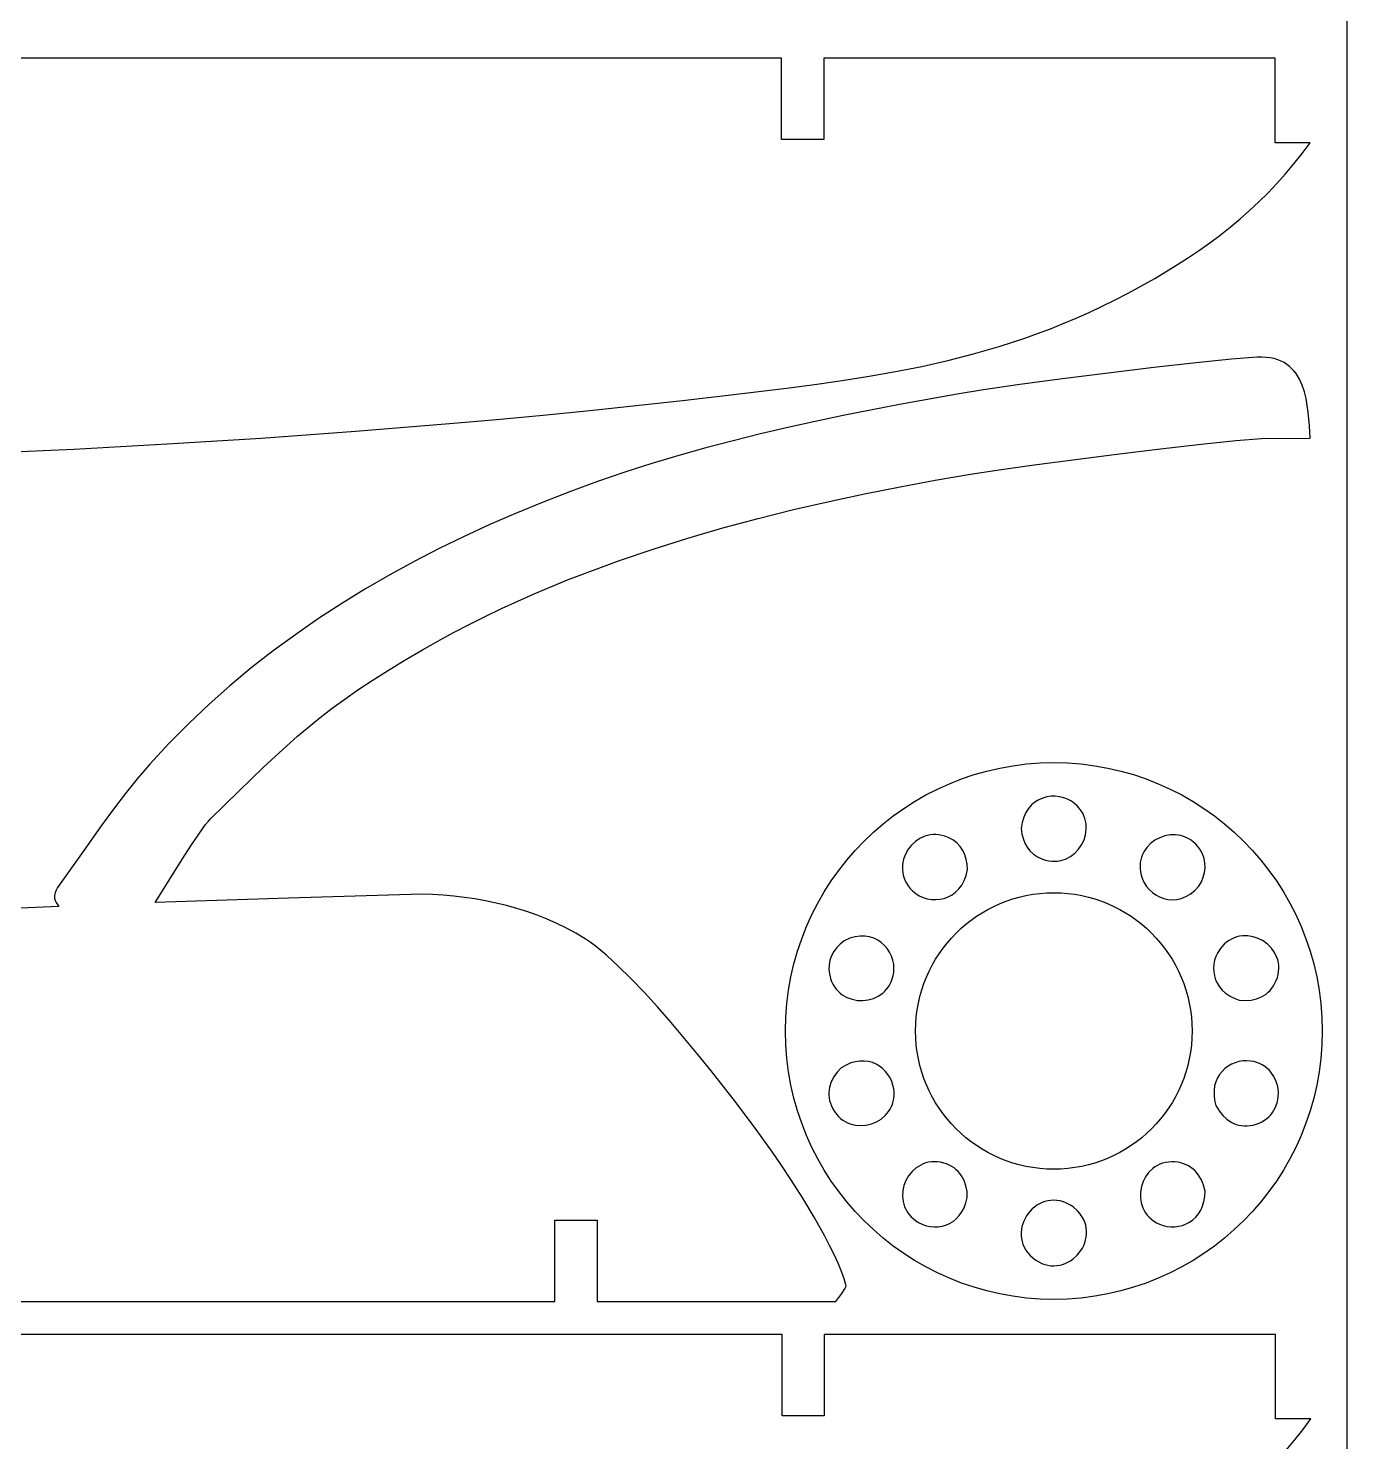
# Model space of a CAD drawing. Extents: x 169 to 749, y 15 to 895.
# Drawn here: x 667.7 to 748.7, y 253 to 339.9 of the extents above; entities that cross this region are included whole.
import ezdxf

# ---------------------------------------------------------------- set-up
doc = ezdxf.new("R2010")
doc.units = 0
doc.layers.get('0').update_dxf_attribs({"linetype": 'CONTINUOUS'})

msp = doc.modelspace()

# ---------------------------------------------------------------- linework, layer by layer
at = {"color": 0}
msp.add_line((748.703243, 895.036023), (748.703243, 15.036023), dxfattribs=at)
at = {"color": 4}
for p, q in [((713.954528, 338.026158), (634.278328, 338.024558)), ((713.955028, 333.027258), (713.954528, 338.026158)), ((744.298128, 338.026758), (716.554028, 338.026158)), ((716.554028, 338.026158), (716.554528, 333.027258)), ((744.298828, 332.828358), (744.298128, 338.026758)), ((716.554528, 333.027258), (713.955028, 333.027258)), ((746.457228, 332.828358), (744.298828, 332.828358)), ((745.965984, 332.167559), (746.457228, 332.828358)), ((745.461632, 331.530289), (745.965984, 332.167559)), ((744.943953, 330.915487), (745.461632, 331.530289)), ((743.867748, 329.749033), (744.412731, 330.322089)), ((744.412731, 330.322089), (744.943953, 330.915487)), ((743.308786, 329.195255), (743.867748, 329.749033)), ((742.148053, 328.141283), (742.735626, 328.659693)), ((742.735626, 328.659693), (743.308786, 329.195255)), ((740.928793, 327.151671), (741.545848, 327.638963)), ((741.545848, 327.638963), (742.148053, 328.141283)), ((740.29667, 326.678342), (740.928793, 327.151671)), ((738.986352, 325.769325), (739.649262, 326.217914)), ((739.649262, 326.217914), (740.29667, 326.678342)), ((737.613153, 324.90341), (738.307721, 325.331511)), ((738.307721, 325.331511), (738.986352, 325.769325)), ((736.084158, 324.021192), (736.902428, 324.483958)), ((736.902428, 324.483958), (737.613153, 324.90341)), ((734.464614, 323.16505), (735.271751, 323.581824)), ((735.271751, 323.581824), (736.084158, 324.021192)), ((732.068864, 322.042293), (732.863765, 322.396086)), ((732.863765, 322.396086), (733.66215, 322.770072)), ((733.66215, 322.770072), (734.464614, 323.16505)), ((730.487137, 321.392078), (731.276853, 321.707891)), ((731.276853, 321.707891), (732.068864, 322.042293)), ((727.339327, 320.298703), (728.912211, 320.813018)), ((728.912211, 320.813018), (729.699122, 321.094055)), ((729.699122, 321.094055), (730.487137, 321.392078)), ((724.180653, 319.438671), (725.763727, 319.842724)), ((725.763727, 319.842724), (727.339327, 320.298703)), ((720.973051, 318.760705), (722.585347, 319.080134)), ((722.585347, 319.080134), (724.180653, 319.438671)), ((736.848213, 319.008577), (734.044364, 318.671223)), ((739.441296, 319.299904), (736.848213, 319.008577)), ((741.622042, 319.519353), (739.441296, 319.299904)), ((743.188876, 319.641073), (741.622042, 319.519353)), ((743.478739, 319.64721), (743.188876, 319.641073)), ((743.750123, 319.63395), (743.478739, 319.64721)), ((744.003662, 319.602192), (743.750123, 319.63395)), ((744.239995, 319.552835), (744.003662, 319.602192)), ((744.459757, 319.486777), (744.239995, 319.552835)), ((744.663586, 319.404918), (744.459757, 319.486777)), ((744.852118, 319.308155), (744.663586, 319.404918)), ((745.025989, 319.197387), (744.852118, 319.308155)), ((745.185836, 319.073513), (745.025989, 319.197387)), ((745.332296, 318.937432), (745.185836, 319.073513)), ((745.466006, 318.790042), (745.332296, 318.937432)), ((715.986641, 317.972968), (717.678456, 318.213532)), ((717.678456, 318.213532), (719.339007, 318.473974)), ((719.339007, 318.473974), (720.973051, 318.760705)), ((731.231322, 318.313694), (728.610662, 317.961842)), ((734.044364, 318.671223), (731.231322, 318.313694)), ((745.587601, 318.632242), (745.466006, 318.790042)), ((745.796997, 318.289005), (745.587601, 318.632242)), ((745.965576, 317.914911), (745.796997, 318.289005)), ((707.863419, 316.97723), (710.676028, 317.306458)), ((710.676028, 317.306458), (714.258803, 317.745874)), ((714.258803, 317.745874), (715.986641, 317.972968)), ((724.752776, 317.378573), (721.205252, 316.730494)), ((726.383956, 317.641518), (724.752776, 317.378573)), ((728.610662, 317.961842), (726.383956, 317.641518)), ((746.098432, 317.517148), (745.965576, 317.914911)), ((746.200657, 317.102906), (746.098432, 317.517148)), ((699.315406, 316.081103), (702.180404, 316.364842)), ((702.180404, 316.364842), (705.030643, 316.663454)), ((705.030643, 316.663454), (707.863419, 316.97723)), ((721.205252, 316.730494), (717.740292, 316.052037)), ((746.277345, 316.679374), (746.200657, 317.102906)), ((746.333589, 316.25374), (746.277345, 316.679374)), ((687.761903, 315.089121), (693.55195, 315.557095)), ((693.55195, 315.557095), (696.438354, 315.811951)), ((696.438354, 315.811951), (699.315406, 316.081103)), ((716.032743, 315.694141), (714.338598, 315.31992)), ((717.740292, 316.052037), (716.032743, 315.694141)), ((746.405114, 315.424925), (746.333589, 316.25374)), ((746.455976, 314.673973), (746.405114, 315.424925)), ((676.188562, 314.312032), (681.966897, 314.674869)), ((681.966897, 314.674869), (687.761903, 315.089121)), ((712.655447, 314.926463), (710.980876, 314.510861)), ((714.338598, 315.31992), (712.655447, 314.926463)), ((741.889422, 314.517166), (743.457876, 314.642573)), ((743.457876, 314.642573), (746.455976, 314.673973)), ((664.768428, 313.731358), (670.448529, 313.998298)), ((670.448529, 313.998298), (676.188562, 314.312032)), ((709.312474, 314.070202), (707.647829, 313.601578)), ((710.980876, 314.510861), (709.312474, 314.070202)), ((731.869756, 313.33967), (734.568814, 313.685561)), ((734.568814, 313.685561), (737.261023, 314.013728)), ((737.261023, 314.013728), (739.762515, 314.29924)), ((739.762515, 314.29924), (741.889422, 314.517166)), ((705.984528, 313.102077), (704.320161, 312.56879)), ((707.647829, 313.601578), (705.984528, 313.102077)), ((727.186569, 312.694444), (729.347718, 313.000987)), ((729.347718, 313.000987), (731.869756, 313.33967)), ((702.652313, 311.998806), (700.978575, 311.389216)), ((704.320161, 312.56879), (702.652313, 311.998806)), ((721.243179, 311.674457), (723.412621, 312.074508)), ((723.412621, 312.074508), (725.570176, 312.444973)), ((725.570176, 312.444973), (727.186569, 312.694444)), ((700.978575, 311.389216), (699.296533, 310.737108)), ((716.884753, 310.776176), (719.065879, 311.242464)), ((719.065879, 311.242464), (721.243179, 311.674457)), ((699.296533, 310.737108), (697.603776, 310.039573)), ((712.527135, 309.731294), (714.703828, 310.273237)), ((714.703828, 310.273237), (716.884753, 310.776176)), ((696.020641, 309.348798), (694.454621, 308.626721)), ((697.603776, 310.039573), (696.020641, 309.348798)), ((710.358704, 309.14799), (712.527135, 309.731294)), ((694.454621, 308.626721), (692.907138, 307.872251)), ((706.062744, 307.847887), (708.202564, 308.520973)), ((708.202564, 308.520973), (710.358704, 309.14799)), ((692.907138, 307.872251), (691.379614, 307.084296)), ((703.943275, 307.126377), (706.062744, 307.847887)), ((691.379614, 307.084296), (689.873469, 306.261766)), ((701.848185, 306.35409), (703.943275, 307.126377)), ((689.873469, 306.261766), (688.390125, 305.403569)), ((699.781506, 305.52867), (700.811043, 305.948169)), ((700.811043, 305.948169), (701.848185, 306.35409)), ((688.390125, 305.403569), (686.931003, 304.508614)), ((697.747265, 304.647763), (698.760079, 305.095299)), ((698.760079, 305.095299), (699.781506, 305.52867)), ((686.931003, 304.508614), (685.497526, 303.575811)), ((695.749494, 303.709014), (696.743569, 304.185766)), ((696.743569, 304.185766), (697.747265, 304.647763)), ((685.497526, 303.575811), (684.091115, 302.604066)), ((694.765543, 303.217213), (695.749494, 303.709014)), ((684.091115, 302.604066), (682.71319, 301.592291)), ((692.830031, 302.187287), (693.792221, 302.710069)), ((693.792221, 302.710069), (694.765543, 303.217213)), ((682.71319, 301.592291), (681.365174, 300.539393)), ((690.764838, 300.993175), (691.879476, 301.648573)), ((691.879476, 301.648573), (692.830031, 302.187287)), ((689.741013, 300.369737), (690.764838, 300.993175)), ((681.365174, 300.539393), (680.048489, 299.444281)), ((688.797145, 299.77161), (689.741013, 300.369737)), ((680.048489, 299.444281), (678.764554, 298.305864)), ((687.105865, 298.624689), (687.922381, 299.192143)), ((687.922381, 299.192143), (688.797145, 299.77161)), ((678.764554, 298.305864), (677.514793, 297.123051)), ((685.604161, 297.499222), (686.336744, 298.062599)), ((686.336744, 298.062599), (687.105865, 298.624689)), ((684.897264, 296.927911), (685.604161, 297.499222)), ((677.514793, 297.123051), (676.300627, 295.894751)), ((683.517104, 295.734886), (684.205196, 296.342015)), ((684.205196, 296.342015), (684.897264, 296.927911)), ((676.300627, 295.894751), (675.123476, 294.619873)), ((682.109428, 294.430334), (683.517104, 295.734886)), ((675.123476, 294.619873), (674.351841, 293.723171)), ((728.184554, 294.531838), (729.010313, 294.636767)), ((729.010313, 294.636767), (729.848254, 294.700485)), ((729.848254, 294.700485), (730.697342, 294.721955)), ((730.697342, 294.721955), (731.54643, 294.700485)), ((731.54643, 294.700485), (732.384371, 294.636767)), ((732.384371, 294.636767), (733.21013, 294.531838)), ((674.351841, 293.723171), (673.608981, 292.802645)), ((680.587397, 292.96106), (682.109428, 294.430334)), ((724.274797, 293.425303), (725.024088, 293.720739)), ((725.024088, 293.720739), (725.790746, 293.980148)), ((725.790746, 293.980148), (726.573734, 294.202491)), ((726.573734, 294.202491), (727.372016, 294.386734)), ((727.372016, 294.386734), (728.184554, 294.531838)), ((733.21013, 294.531838), (734.022668, 294.386734)), ((734.022668, 294.386734), (734.82095, 294.202491)), ((734.82095, 294.202491), (735.603938, 293.980148)), ((735.603938, 293.980148), (736.370596, 293.720739)), ((736.370596, 293.720739), (737.119887, 293.425303)), ((678.864176, 291.273873), (680.587397, 292.96106)), ((722.832462, 292.730494), (723.543909, 293.094876)), ((723.543909, 293.094876), (724.274797, 293.425303)), ((737.119887, 293.425303), (737.850775, 293.094876)), ((737.850775, 293.094876), (738.562223, 292.730494)), ((673.608981, 292.802645), (672.889565, 291.862839)), ((721.472034, 291.904014), (722.141491, 292.333195)), ((722.141491, 292.333195), (722.832462, 292.730494)), ((738.562223, 292.730494), (739.253193, 292.333195)), ((739.253193, 292.333195), (739.92265, 291.904014)), ((672.889565, 291.862839), (672.188264, 290.908298)), ((678.552924, 290.905369), (678.723924, 291.119992)), ((678.723924, 291.119992), (678.864176, 291.273873)), ((720.201809, 290.954158), (720.825128, 291.44399)), ((720.825128, 291.44399), (721.472034, 291.904014)), ((739.92265, 291.904014), (740.569556, 291.44399)), ((740.569556, 291.44399), (741.192875, 290.954158)), ((672.188264, 290.908298), (670.818678, 288.973189)), ((677.651706, 289.603992), (678.136734, 290.326806)), ((678.136734, 290.326806), (678.552924, 290.905369)), ((719.03008, 289.889217), (719.603114, 290.435555)), ((719.603114, 290.435555), (720.201809, 290.954158)), ((741.192875, 290.954158), (741.79157, 290.435555)), ((741.79157, 290.435555), (742.364605, 289.889217)), ((677.133939, 288.802736), (677.651706, 289.603992)), ((718.483742, 289.316183), (719.03008, 289.889217)), ((742.364605, 289.889217), (742.910942, 289.316183)), ((670.818678, 288.973189), (669.457576, 287.033673)), ((675.457476, 286.129473), (677.133939, 288.802736)), ((717.475307, 288.094169), (717.965139, 288.717488)), ((717.965139, 288.717488), (718.483742, 289.316183)), ((742.910942, 289.316183), (743.429545, 288.717488)), ((743.429545, 288.717488), (743.919377, 288.094169)), ((717.015282, 287.447263), (717.475307, 288.094169)), ((743.919377, 288.094169), (744.379402, 287.447263)), ((669.36882, 286.883406), (669.304551, 286.718411)), ((669.457576, 287.033673), (669.36882, 286.883406)), ((716.188803, 286.086835), (716.586102, 286.777806)), ((716.586102, 286.777806), (717.015282, 287.447263)), ((744.379402, 287.447263), (744.808582, 286.777806)), ((744.808582, 286.777806), (745.205881, 286.086835)), ((669.533376, 285.878773), (663.853275, 285.611833)), ((669.26807, 286.545521), (669.262676, 286.371573)), ((669.262676, 286.371573), (669.297478, 286.238787)), ((669.304551, 286.718411), (669.26807, 286.545521)), ((669.297478, 286.238787), (669.368814, 286.116661)), ((669.368814, 286.116661), (669.533376, 285.878773)), ((683.646951, 286.396736), (675.457476, 286.129473)), ((691.837476, 286.634373), (683.646951, 286.396736)), ((692.492946, 286.610423), (691.837476, 286.634373)), ((693.149054, 286.569432), (692.492946, 286.610423)), ((693.804877, 286.510835), (693.149054, 286.569432)), ((694.45949, 286.434065), (693.804877, 286.510835)), ((695.111971, 286.338556), (694.45949, 286.434065)), ((695.761397, 286.223743), (695.111971, 286.338556)), ((696.406844, 286.089058), (695.761397, 286.223743)), ((697.047389, 285.933936), (696.406844, 286.089058)), ((697.682108, 285.75781), (697.047389, 285.933936)), ((715.824421, 285.375388), (716.188803, 286.086835)), ((745.205881, 286.086835), (745.570263, 285.375388)), ((698.310079, 285.560114), (697.682108, 285.75781)), ((698.930377, 285.340283), (698.310079, 285.560114)), ((699.542081, 285.09775), (698.930377, 285.340283)), ((700.144266, 284.831948), (699.542081, 285.09775)), ((715.493994, 284.6445), (715.824421, 285.375388)), ((745.570263, 285.375388), (745.900691, 284.6445)), ((700.736009, 284.542312), (700.144266, 284.831948)), ((701.316387, 284.228276), (700.736009, 284.542312)), ((701.884476, 283.889273), (701.316387, 284.228276)), ((715.198558, 283.895209), (715.493994, 284.6445)), ((745.900691, 284.6445), (746.196127, 283.895209)), ((702.18742, 283.687606), (701.884476, 283.889273)), ((702.506957, 283.452404), (702.18742, 283.687606)), ((703.190648, 282.889441), (702.506957, 283.452404)), ((714.939149, 283.128551), (715.198558, 283.895209)), ((746.196127, 283.895209), (746.455535, 283.128551)), ((703.925213, 282.216479), (703.190648, 282.889441)), ((714.716806, 282.345563), (714.939149, 283.128551)), ((746.455535, 283.128551), (746.677878, 282.345563)), ((704.700315, 281.449615), (703.925213, 282.216479)), ((714.387459, 280.734743), (714.532563, 281.547281)), ((714.532563, 281.547281), (714.716806, 282.345563)), ((746.677878, 282.345563), (746.862121, 281.547281)), ((746.862121, 281.547281), (747.007225, 280.734743)), ((705.50562, 280.604945), (704.700315, 281.449615)), ((714.28253, 279.908984), (714.387459, 280.734743)), ((747.007225, 280.734743), (747.112154, 279.908984)), ((706.330791, 279.698565), (705.50562, 280.604945)), ((714.218812, 279.071043), (714.28253, 279.908984)), ((747.112154, 279.908984), (747.175872, 279.071043)), ((707.165492, 278.746572), (706.330791, 279.698565)), ((714.197342, 278.221955), (714.218812, 279.071043)), ((747.175872, 279.071043), (747.197342, 278.221955)), ((707.999389, 277.765061), (707.165492, 278.746572)), ((714.218812, 277.372867), (714.197342, 278.221955)), ((747.197342, 278.221955), (747.175872, 277.372867)), ((708.822144, 276.770128), (707.999389, 277.765061)), ((714.28253, 276.534925), (714.218812, 277.372867)), ((747.175872, 277.372867), (747.112154, 276.534925)), ((709.623422, 275.77787), (708.822144, 276.770128)), ((714.387459, 275.709167), (714.28253, 276.534925)), ((747.112154, 276.534925), (747.007225, 275.709167)), ((711.120206, 273.865762), (709.623422, 275.77787)), ((714.532563, 274.896629), (714.387459, 275.709167)), ((747.007225, 275.709167), (746.862121, 274.896629)), ((714.716806, 274.098347), (714.532563, 274.896629)), ((746.862121, 274.896629), (746.677878, 274.098347)), ((712.407053, 272.157507), (711.120206, 273.865762)), ((714.939149, 273.315359), (714.716806, 274.098347)), ((746.677878, 274.098347), (746.455535, 273.315359)), ((715.198558, 272.548701), (714.939149, 273.315359)), ((746.455535, 273.315359), (746.196127, 272.548701)), ((713.401276, 270.781873), (712.407053, 272.157507)), ((715.493994, 271.79941), (715.198558, 272.548701)), ((746.196127, 272.548701), (745.900691, 271.79941)), ((715.824421, 271.068522), (715.493994, 271.79941)), ((745.900691, 271.79941), (745.570263, 271.068522)), ((713.94243, 269.993143), (713.401276, 270.781873)), ((716.188803, 270.357074), (715.824421, 271.068522)), ((716.586102, 269.666104), (716.188803, 270.357074)), ((745.205881, 270.357074), (744.808582, 269.666104)), ((745.570263, 271.068522), (745.205881, 270.357074)), ((714.578012, 269.026632), (713.94243, 269.993143)), ((717.015282, 268.996647), (716.586102, 269.666104)), ((744.808582, 269.666104), (744.379402, 268.996647)), ((715.264292, 267.937173), (714.578012, 269.026632)), ((717.475307, 268.349741), (717.015282, 268.996647)), ((744.379402, 268.996647), (743.919377, 268.349741)), ((715.957539, 266.779598), (715.264292, 267.937173)), ((717.965139, 267.726422), (717.475307, 268.349741)), ((718.483742, 267.127727), (717.965139, 267.726422)), ((743.429545, 267.726422), (742.910942, 267.127727)), ((743.919377, 268.349741), (743.429545, 267.726422)), ((716.614021, 265.608738), (715.957539, 266.779598)), ((719.03008, 266.554692), (718.483742, 267.127727)), ((742.910942, 267.127727), (742.364605, 266.554692)), ((700.023476, 261.585573), (700.023576, 266.584473)), ((700.023576, 266.584473), (702.623176, 266.584573)), ((702.623176, 266.584573), (702.622976, 261.585573)), ((719.603114, 266.008355), (719.03008, 266.554692)), ((720.201809, 265.489752), (719.603114, 266.008355)), ((741.79157, 266.008355), (741.192875, 265.489752)), ((742.364605, 266.554692), (741.79157, 266.008355)), ((716.91481, 265.035462), (716.614021, 265.608738)), ((717.190009, 264.479426), (716.91481, 265.035462)), ((720.825128, 264.99992), (720.201809, 265.489752)), ((741.192875, 265.489752), (740.569556, 264.99992)), ((717.434151, 263.947485), (717.190009, 264.479426)), ((721.472034, 264.539895), (720.825128, 264.99992)), ((722.141491, 264.110715), (721.472034, 264.539895)), ((739.92265, 264.539895), (739.253193, 264.110715)), ((740.569556, 264.99992), (739.92265, 264.539895)), ((717.641771, 263.446494), (717.434151, 263.947485)), ((717.807401, 262.983305), (717.641771, 263.446494)), ((722.832462, 263.713415), (722.141491, 264.110715)), ((723.543909, 263.349034), (722.832462, 263.713415)), ((724.274797, 263.018606), (723.543909, 263.349034)), ((737.850775, 263.349034), (737.119887, 263.018606)), ((738.562223, 263.713415), (737.850775, 263.349034)), ((739.253193, 264.110715), (738.562223, 263.713415)), ((717.925576, 262.564773), (717.807401, 262.983305)), ((717.855414, 262.377198), (717.911849, 262.490875)), ((717.911849, 262.490875), (717.925576, 262.564773)), ((725.024088, 262.72317), (724.274797, 263.018606)), ((725.790746, 262.463762), (725.024088, 262.72317)), ((726.573734, 262.241418), (725.790746, 262.463762)), ((735.603938, 262.463762), (734.82095, 262.241418)), ((736.370596, 262.72317), (735.603938, 262.463762)), ((737.119887, 263.018606), (736.370596, 262.72317)), ((620.347276, 261.583973), (700.023476, 261.585573)), ((702.622976, 261.585573), (717.297976, 261.585873)), ((717.297976, 261.585873), (717.662851, 262.082373)), ((717.662851, 262.082373), (717.855414, 262.377198)), ((727.372016, 262.057176), (726.573734, 262.241418)), ((728.184554, 261.912072), (727.372016, 262.057176)), ((729.010313, 261.807143), (728.184554, 261.912072)), ((729.848254, 261.743425), (729.010313, 261.807143)), ((730.697342, 261.721955), (729.848254, 261.743425)), ((731.54643, 261.743425), (730.697342, 261.721955)), ((732.384371, 261.807143), (731.54643, 261.743425)), ((733.21013, 261.912072), (732.384371, 261.807143)), ((734.022668, 262.057176), (733.21013, 261.912072)), ((734.82095, 262.241418), (734.022668, 262.057176)), ((713.989175, 259.57104), (634.312975, 259.56954)), ((713.989675, 254.57224), (713.989175, 259.57104)), ((744.332775, 259.57164), (716.588675, 259.57104)), ((716.588675, 259.57104), (716.589175, 254.57224)), ((744.333475, 254.37324), (744.332775, 259.57164)), ((716.589175, 254.57224), (713.989675, 254.57224)), ((746.491875, 254.37324), (744.333475, 254.37324)), ((746.000631, 253.71244), (746.491875, 254.37324)), ((744.978601, 252.460369), (745.496279, 253.075171)), ((745.496279, 253.075171), (746.000631, 253.71244))]:
    msp.add_line(p, q, dxfattribs=at)
at = {"color": 7}
for p, q in [((729.327039, 292.120347), (729.138675, 291.906096)), ((729.538115, 292.297586), (729.327039, 292.120347)), ((729.767747, 292.438538), (729.538115, 292.297586)), ((730.01178, 292.54393), (729.767747, 292.438538)), ((730.266058, 292.614486), (730.01178, 292.54393)), ((730.526427, 292.650933), (730.266058, 292.614486)), ((730.788732, 292.653997), (730.526427, 292.650933)), ((731.048816, 292.624402), (730.788732, 292.653997)), ((731.302524, 292.562874), (731.048816, 292.624402)), ((731.545701, 292.47014), (731.302524, 292.562874)), ((731.774192, 292.346925), (731.545701, 292.47014)), ((731.983842, 292.193955), (731.774192, 292.346925)), ((732.133306, 292.05618), (731.983842, 292.193955)), ((732.263967, 291.911573), (732.133306, 292.05618)), ((728.846703, 291.363654), (728.751406, 291.034012)), ((728.977178, 291.654106), (728.846703, 291.363654)), ((729.138675, 291.906096), (728.977178, 291.654106)), ((732.376339, 291.761018), (732.263967, 291.911573)), ((732.47094, 291.605401), (732.376339, 291.761018)), ((732.548284, 291.445609), (732.47094, 291.605401)), ((732.608887, 291.282526), (732.548284, 291.445609)), ((732.653265, 291.11704), (732.608887, 291.282526)), ((732.681933, 290.950036), (732.653265, 291.11704)), ((722.933419, 290.247811), (722.771101, 290.200208)), ((723.101255, 290.280708), (722.933419, 290.247811)), ((723.274041, 290.298054), (723.101255, 290.280708)), ((723.45121, 290.299005), (723.274041, 290.298054)), ((723.632192, 290.282716), (723.45121, 290.299005)), ((723.81642, 290.248341), (723.632192, 290.282716)), ((724.003326, 290.195036), (723.81642, 290.248341)), ((728.751406, 291.034012), (728.695442, 290.664455)), ((728.695442, 290.664455), (728.73864, 290.350211)), ((728.73864, 290.350211), (728.811919, 290.053496)), ((732.552906, 289.965739), (732.649817, 290.284556)), ((732.649817, 290.284556), (732.694201, 290.615017)), ((732.694201, 290.615017), (732.681933, 290.950036)), ((737.846452, 290.27561), (737.51871, 290.2154)), ((738.179826, 290.282288), (737.846452, 290.27561)), ((738.511328, 290.232128), (738.179826, 290.282288)), ((738.674032, 290.1847), (738.511328, 290.232128)), ((721.739392, 289.39138), (721.576415, 289.101264)), ((721.944894, 289.653092), (721.739392, 289.39138)), ((722.188376, 289.87964), (721.944894, 289.653092)), ((722.465293, 290.064266), (722.188376, 289.87964)), ((722.771101, 290.200208), (722.465293, 290.064266)), ((724.192342, 290.121955), (724.003326, 290.195036)), ((724.482983, 289.967607), (724.192342, 290.121955)), ((724.72938, 289.78123), (724.482983, 289.967607)), ((724.933401, 289.565621), (724.72938, 289.78123)), ((725.096917, 289.32358), (724.933401, 289.565621)), ((728.811919, 290.053496), (728.917318, 289.77696)), ((728.917318, 289.77696), (729.05688, 289.523255)), ((729.05688, 289.523255), (729.232642, 289.295031)), ((731.988254, 289.150029), (732.218, 289.391389)), ((732.218, 289.391389), (732.407592, 289.665655)), ((732.407592, 289.665655), (732.552906, 289.965739)), ((736.414146, 289.505402), (736.227125, 289.22715)), ((736.644318, 289.746661), (736.414146, 289.505402)), ((736.910139, 289.947618), (736.644318, 289.746661)), ((737.204105, 290.104967), (736.910139, 289.947618)), ((737.51871, 290.2154), (737.204105, 290.104967)), ((738.833455, 290.121822), (738.674032, 290.1847)), ((738.988657, 290.043081), (738.833455, 290.121822)), ((739.138702, 289.948063), (738.988657, 290.043081)), ((739.282651, 289.836355), (739.138702, 289.948063)), ((739.419566, 289.707543), (739.282651, 289.836355)), ((739.548509, 289.561214), (739.419566, 289.707543)), ((739.668542, 289.396955), (739.548509, 289.561214)), ((739.828634, 289.11266), (739.668542, 289.396955)), ((721.460508, 288.789504), (721.396216, 288.462859)), ((721.576415, 289.101264), (721.460508, 288.789504)), ((725.221799, 289.057904), (725.096917, 289.32358)), ((725.309917, 288.771392), (725.221799, 289.057904)), ((725.363141, 288.466843), (725.309917, 288.771392)), ((729.232642, 289.295031), (729.446647, 289.094939)), ((729.446647, 289.094939), (729.700933, 288.92563)), ((729.700933, 288.92563), (729.997542, 288.789755)), ((729.997542, 288.789755), (730.191234, 288.727434)), ((730.191234, 288.727434), (730.381589, 288.684856)), ((730.381589, 288.684856), (730.568094, 288.661134)), ((730.568094, 288.661134), (730.750232, 288.655384)), ((730.750232, 288.655384), (730.927487, 288.666718)), ((730.927487, 288.666718), (731.099344, 288.694252)), ((731.099344, 288.694252), (731.265287, 288.737099)), ((731.265287, 288.737099), (731.424801, 288.794374)), ((731.424801, 288.794374), (731.72248, 288.948662)), ((731.72248, 288.948662), (731.988254, 289.150029)), ((736.012556, 288.572895), (735.997608, 288.391378)), ((736.043919, 288.747644), (736.012556, 288.572895)), ((736.09076, 288.915212), (736.043919, 288.747644)), ((736.152142, 289.075185), (736.09076, 288.915212)), ((736.227125, 289.22715), (736.152142, 289.075185)), ((739.934844, 288.826205), (739.828634, 289.11266)), ((739.990375, 288.538531), (739.934844, 288.826205)), ((739.99843, 288.25058), (739.990375, 288.538531)), ((721.396216, 288.462859), (721.388083, 288.128089)), ((721.388083, 288.128089), (721.406496, 287.95977)), ((721.406496, 287.95977), (721.440654, 287.791954)), ((721.440654, 287.791954), (721.491124, 287.625487)), ((721.491124, 287.625487), (721.558474, 287.461214)), ((725.187631, 287.469624), (725.303675, 287.78788)), ((725.303675, 287.78788), (725.383342, 288.147055)), ((725.383342, 288.147055), (725.363141, 288.466843)), ((735.997608, 288.391378), (736.000015, 288.203507)), ((736.000015, 288.203507), (736.020713, 288.009695)), ((736.020713, 288.009695), (736.060642, 287.810355)), ((736.060642, 287.810355), (736.140298, 287.563405)), ((739.769765, 287.39449), (739.884922, 287.677617)), ((739.884922, 287.677617), (739.962211, 287.963295)), ((739.962211, 287.963295), (739.99843, 288.25058)), ((721.558474, 287.461214), (721.643273, 287.299979)), ((721.643273, 287.299979), (721.746089, 287.142627)), ((721.746089, 287.142627), (721.867489, 286.990004)), ((721.867489, 286.990004), (722.008042, 286.842955)), ((722.008042, 286.842955), (722.208752, 286.676016)), ((724.440567, 286.589092), (724.661679, 286.752021)), ((724.661679, 286.752021), (724.862589, 286.95253)), ((724.862589, 286.95253), (725.039254, 287.191453)), ((725.039254, 287.191453), (725.187631, 287.469624)), ((736.140298, 287.563405), (736.252697, 287.329438)), ((736.252697, 287.329438), (736.394903, 287.111486)), ((736.394903, 287.111486), (736.563978, 286.91258)), ((736.563978, 286.91258), (736.756987, 286.735752)), ((739.086604, 286.638041), (739.357456, 286.848735)), ((739.357456, 286.848735), (739.619942, 287.114855)), ((739.619942, 287.114855), (739.769765, 287.39449)), ((722.208752, 286.676016), (722.4297, 286.538307)), ((722.4297, 286.538307), (722.666842, 286.430663)), ((722.666842, 286.430663), (722.916133, 286.353917)), ((722.916133, 286.353917), (723.17353, 286.308907)), ((723.17353, 286.308907), (723.434989, 286.296465)), ((723.434989, 286.296465), (723.696466, 286.317428)), ((723.696466, 286.317428), (723.953917, 286.37263)), ((723.953917, 286.37263), (724.203299, 286.462906)), ((724.203299, 286.462906), (724.440567, 286.589092)), ((726.645746, 285.696047), (727.012249, 285.883759)), ((727.012249, 285.883759), (727.388767, 286.05398)), ((727.388767, 286.05398), (727.774765, 286.206175)), ((727.774765, 286.206175), (728.16971, 286.33981)), ((728.16971, 286.33981), (728.573066, 286.454351)), ((728.573066, 286.454351), (728.984301, 286.549264)), ((728.984301, 286.549264), (729.402881, 286.624015)), ((729.402881, 286.624015), (729.82827, 286.67807)), ((729.82827, 286.67807), (730.259935, 286.710895)), ((730.259935, 286.710895), (730.697342, 286.721955)), ((730.697342, 286.721955), (731.134749, 286.710895)), ((731.134749, 286.710895), (731.566414, 286.67807)), ((731.566414, 286.67807), (731.991804, 286.624015)), ((731.991804, 286.624015), (732.410383, 286.549264)), ((732.410383, 286.549264), (732.821618, 286.454351)), ((732.821618, 286.454351), (733.224974, 286.33981)), ((733.224974, 286.33981), (733.619919, 286.206175)), ((733.619919, 286.206175), (734.005917, 286.05398)), ((734.005917, 286.05398), (734.382435, 285.883759)), ((734.382435, 285.883759), (734.748938, 285.696047)), ((736.756987, 286.735752), (736.970994, 286.584035)), ((736.970994, 286.584035), (737.203062, 286.460458)), ((737.203062, 286.460458), (737.450255, 286.368055)), ((737.450255, 286.368055), (737.709636, 286.309856)), ((737.709636, 286.309856), (737.97827, 286.288894)), ((737.97827, 286.288894), (738.25322, 286.3082)), ((738.25322, 286.3082), (738.53155, 286.370805)), ((738.53155, 286.370805), (738.810323, 286.479741)), ((738.810323, 286.479741), (739.086604, 286.638041)), ((725.290561, 284.780962), (725.611665, 285.0333)), ((725.611665, 285.0333), (725.94492, 285.270283)), ((725.94492, 285.270283), (726.289792, 285.491377)), ((726.289792, 285.491377), (726.645746, 285.696047)), ((734.748938, 285.696047), (735.104892, 285.491377)), ((735.104892, 285.491377), (735.449764, 285.270283)), ((735.449764, 285.270283), (735.783019, 285.0333)), ((735.783019, 285.0333), (736.104123, 284.780962)), ((724.405495, 283.937155), (724.686942, 284.232355)), ((724.686942, 284.232355), (724.982142, 284.513802)), ((724.982142, 284.513802), (725.290561, 284.780962)), ((736.104123, 284.780962), (736.412542, 284.513802)), ((736.412542, 284.513802), (736.707742, 284.232355)), ((736.707742, 284.232355), (736.989189, 283.937155)), ((717.354283, 283.346588), (717.174259, 283.10689)), ((717.56943, 283.568654), (717.354283, 283.346588)), ((717.816342, 283.772955), (717.56943, 283.568654)), ((718.153872, 283.919593), (717.816342, 283.772955)), ((718.479643, 284.012743), (718.153872, 283.919593)), ((718.791958, 284.056169), (718.479643, 284.012743)), ((719.089119, 284.053636), (718.791958, 284.056169)), ((719.369429, 284.008909), (719.089119, 284.053636)), ((719.63119, 283.925751), (719.369429, 284.008909)), ((719.872706, 283.807928), (719.63119, 283.925751)), ((720.09228, 283.659205), (719.872706, 283.807928)), ((720.288213, 283.483346), (720.09228, 283.659205)), ((720.458808, 283.284115), (720.288213, 283.483346)), ((720.602368, 283.065278), (720.458808, 283.284115)), ((723.649014, 282.974377), (723.885997, 283.307632)), ((723.885997, 283.307632), (724.138335, 283.628736)), ((724.138335, 283.628736), (724.405495, 283.937155)), ((736.989189, 283.937155), (737.256349, 283.628736)), ((737.256349, 283.628736), (737.508687, 283.307632)), ((737.508687, 283.307632), (737.74567, 282.974377)), ((741.024342, 283.405255), (740.876227, 283.216452)), ((741.166176, 283.551015), (741.024342, 283.405255)), ((741.314346, 283.677727), (741.166176, 283.551015)), ((741.467977, 283.785935), (741.314346, 283.677727)), ((741.626195, 283.876184), (741.467977, 283.785935)), ((741.788127, 283.949018), (741.626195, 283.876184)), ((741.952899, 284.004982), (741.788127, 283.949018)), ((742.119637, 284.04462), (741.952899, 284.004982)), ((742.287467, 284.068477), (742.119637, 284.04462)), ((742.622907, 284.071023), (742.287467, 284.068477)), ((742.952226, 284.016977), (742.622907, 284.071023)), ((743.268435, 283.910694), (742.952226, 284.016977)), ((743.564542, 283.75653), (743.268435, 283.910694)), ((743.833555, 283.55884), (743.564542, 283.75653)), ((744.068483, 283.321979), (743.833555, 283.55884)), ((744.262334, 283.050305), (744.068483, 283.321979)), ((716.933016, 282.575128), (716.878514, 282.283328)), ((717.032717, 282.849692), (716.933016, 282.575128)), ((717.174259, 283.10689), (717.032717, 282.849692)), ((720.717197, 282.830599), (720.602368, 283.065278)), ((720.801596, 282.583842), (720.717197, 282.830599)), ((720.853868, 282.328773), (720.801596, 282.583842)), ((723.22325, 282.273551), (723.42792, 282.629505)), ((723.42792, 282.629505), (723.649014, 282.974377)), ((737.74567, 282.974377), (737.966764, 282.629505)), ((737.966764, 282.629505), (738.171434, 282.273551)), ((740.581581, 282.565153), (740.536343, 282.329716)), ((740.653923, 282.793413), (740.581581, 282.565153)), ((740.752446, 283.011509), (740.653923, 282.793413)), ((740.876227, 283.216452), (740.752446, 283.011509)), ((744.408117, 282.748171), (744.262334, 283.050305)), ((744.460798, 282.587042), (744.408117, 282.748171)), ((744.498841, 282.419933), (744.460798, 282.587042)), ((744.521371, 282.247386), (744.498841, 282.419933)), ((716.878514, 282.283328), (716.87257, 281.974427)), ((716.87257, 281.974427), (716.918542, 281.648555)), ((716.918542, 281.648555), (716.970529, 281.452669)), ((720.76678, 281.420751), (720.818895, 281.608646)), ((720.818895, 281.608646), (720.855242, 281.808755)), ((720.872316, 282.069156), (720.853868, 282.328773)), ((720.855242, 281.808755), (720.872316, 282.069156)), ((722.713122, 281.144532), (722.865317, 281.53053)), ((722.865317, 281.53053), (723.035538, 281.907048)), ((723.035538, 281.907048), (723.22325, 282.273551)), ((738.171434, 282.273551), (738.359146, 281.907048)), ((738.359146, 281.907048), (738.529367, 281.53053)), ((738.529367, 281.53053), (738.681562, 281.144532)), ((740.536343, 282.329716), (740.519131, 282.090089)), ((740.519131, 282.090089), (740.530869, 281.849261)), ((740.530869, 281.849261), (740.57248, 281.610217)), ((740.57248, 281.610217), (740.644886, 281.375947)), ((744.438885, 281.51372), (744.487145, 281.70257)), ((744.487145, 281.70257), (744.516397, 281.88816)), ((744.516397, 281.88816), (744.527514, 282.069947)), ((744.527514, 282.069947), (744.521371, 282.247386)), ((716.970529, 281.452669), (717.037273, 281.270117)), ((717.037273, 281.270117), (717.117758, 281.100862)), ((717.117758, 281.100862), (717.210966, 280.944867)), ((717.210966, 280.944867), (717.315878, 280.802095)), ((717.315878, 280.802095), (717.431479, 280.672507)), ((717.431479, 280.672507), (717.55675, 280.556066)), ((720.179973, 280.551961), (720.305321, 280.665789)), ((720.305321, 280.665789), (720.421006, 280.792055)), ((720.421006, 280.792055), (720.526012, 280.930722)), ((720.526012, 280.930722), (720.619322, 281.081752)), ((720.619322, 281.081752), (720.699917, 281.245107)), ((720.699917, 281.245107), (720.76678, 281.420751)), ((722.464946, 280.346231), (722.579487, 280.749587)), ((722.579487, 280.749587), (722.713122, 281.144532)), ((738.681562, 281.144532), (738.815197, 280.749587)), ((738.815197, 280.749587), (738.929738, 280.346231)), ((740.644886, 281.375947), (740.749011, 281.149438)), ((740.749011, 281.149438), (740.885778, 280.933676)), ((740.885778, 280.933676), (741.056109, 280.73165)), ((741.056109, 280.73165), (741.260928, 280.546348)), ((743.876952, 280.599239), (743.995816, 280.718213)), ((743.995816, 280.718213), (744.105154, 280.849948)), ((744.105154, 280.849948), (744.204439, 280.994489)), ((744.204439, 280.994489), (744.293144, 281.151877)), ((744.293144, 281.151877), (744.370742, 281.322155)), ((744.370742, 281.322155), (744.438885, 281.51372)), ((717.55675, 280.556066), (717.690673, 280.452736)), ((717.690673, 280.452736), (717.980409, 280.285257)), ((717.980409, 280.285257), (718.292547, 280.169771)), ((718.292547, 280.169771), (718.618946, 280.105978)), ((718.618946, 280.105978), (718.951467, 280.09358)), ((718.951467, 280.09358), (719.28197, 280.132278)), ((719.28197, 280.132278), (719.602316, 280.221774)), ((719.602316, 280.221774), (719.904363, 280.361768)), ((719.904363, 280.361768), (720.179973, 280.551961)), ((722.295282, 279.516416), (722.370033, 279.934996)), ((722.370033, 279.934996), (722.464946, 280.346231)), ((738.929738, 280.346231), (739.024651, 279.934996)), ((739.024651, 279.934996), (739.099402, 279.516416)), ((741.260928, 280.546348), (741.501158, 280.380756)), ((741.501158, 280.380756), (741.777722, 280.237862)), ((741.777722, 280.237862), (742.091542, 280.120655)), ((742.091542, 280.120655), (742.465516, 280.095751)), ((742.465516, 280.095751), (742.822475, 280.120191)), ((742.822475, 280.120191), (743.158202, 280.194316)), ((743.158202, 280.194316), (743.46848, 280.318467)), ((743.46848, 280.318467), (743.612757, 280.399409)), ((743.612757, 280.399409), (743.74909, 280.492986)), ((743.74909, 280.492986), (743.876952, 280.599239)), ((722.208402, 278.659362), (722.241227, 279.091027)), ((722.241227, 279.091027), (722.295282, 279.516416)), ((739.099402, 279.516416), (739.153457, 279.091027)), ((739.153457, 279.091027), (739.186282, 278.659362)), ((722.197342, 278.221955), (722.208402, 278.659362)), ((722.208402, 277.784548), (722.197342, 278.221955)), ((739.186282, 278.659362), (739.197342, 278.221955)), ((739.197342, 278.221955), (739.186282, 277.784548)), ((722.241227, 277.352883), (722.208402, 277.784548)), ((722.295282, 276.927493), (722.241227, 277.352883)), ((739.153457, 277.352883), (739.099402, 276.927493)), ((739.186282, 277.784548), (739.153457, 277.352883)), ((718.498874, 276.335262), (718.214596, 276.254576)), ((718.775398, 276.375021), (718.498874, 276.335262)), ((719.042428, 276.376596), (718.775398, 276.375021)), ((719.298223, 276.342732), (719.042428, 276.376596)), ((719.541041, 276.27617), (719.298223, 276.342732)), ((722.370033, 276.508914), (722.295282, 276.927493)), ((722.464946, 276.097679), (722.370033, 276.508914)), ((739.024651, 276.508914), (738.929738, 276.097679)), ((739.099402, 276.927493), (739.024651, 276.508914)), ((742.070274, 276.339278), (741.840217, 276.271096)), ((742.306312, 276.379869), (742.070274, 276.339278)), ((742.54526, 276.391938), (742.306312, 276.379869)), ((742.784042, 276.374555), (742.54526, 276.391938)), ((742.984177, 276.338199), (742.784042, 276.374555)), ((743.172093, 276.286077), (742.984177, 276.338199)), ((717.374927, 275.686944), (717.168342, 275.396914)), ((717.629742, 275.959455), (717.374927, 275.686944)), ((717.924305, 276.130222), (717.629742, 275.959455)), ((718.214596, 276.254576), (717.924305, 276.130222)), ((719.769142, 276.179655), (719.541041, 276.27617)), ((719.980786, 276.055928), (719.769142, 276.179655)), ((720.17423, 275.907734), (719.980786, 276.055928)), ((720.347736, 275.737815), (720.17423, 275.907734)), ((720.499561, 275.548914), (720.347736, 275.737815)), ((720.627965, 275.343775), (720.499561, 275.548914)), ((722.579487, 275.694322), (722.464946, 276.097679)), ((722.713122, 275.299378), (722.579487, 275.694322)), ((738.815197, 275.694322), (738.681562, 275.299378)), ((738.929738, 276.097679), (738.815197, 275.694322)), ((740.887255, 275.548868), (740.757644, 275.33467)), ((741.041292, 275.741055), (740.887255, 275.548868)), ((741.216681, 275.910301), (741.041292, 275.741055)), ((741.410347, 276.055677), (741.216681, 275.910301)), ((741.619217, 276.176252), (741.410347, 276.055677)), ((741.840217, 276.271096), (741.619217, 276.176252)), ((743.347754, 276.219207), (743.172093, 276.286077)), ((743.511123, 276.138606), (743.347754, 276.219207)), ((743.662163, 276.045292), (743.511123, 276.138606)), ((743.800836, 275.940282), (743.662163, 276.045292)), ((743.927105, 275.824594), (743.800836, 275.940282)), ((744.040934, 275.699246), (743.927105, 275.824594)), ((744.231122, 275.423635), (744.040934, 275.699246)), ((716.912067, 274.775255), (716.86848, 274.449105)), ((717.013038, 275.092104), (716.912067, 274.775255)), ((717.168342, 275.396914), (717.013038, 275.092104)), ((720.731207, 275.12514), (720.627965, 275.343775)), ((720.807546, 274.895752), (720.731207, 275.12514)), ((720.855242, 274.658355), (720.807546, 274.895752)), ((720.873588, 274.457781), (720.855242, 274.658355)), ((722.865317, 274.91338), (722.713122, 275.299378)), ((723.035538, 274.536862), (722.865317, 274.91338)), ((738.529367, 274.91338), (738.359146, 274.536862)), ((738.681562, 275.299378), (738.529367, 274.91338)), ((740.583992, 274.843964), (740.5461, 274.569316)), ((740.655531, 275.099392), (740.583992, 274.843964)), ((740.757644, 275.33467), (740.655531, 275.099392)), ((744.371102, 275.12159), (744.231122, 275.423635)), ((744.460579, 274.80125), (744.371102, 275.12159)), ((744.499255, 274.470755), (744.460579, 274.80125)), ((716.86848, 274.449105), (716.86916, 274.283399)), ((716.86916, 274.283399), (716.88533, 274.116396)), ((716.88533, 274.116396), (716.917371, 273.948437)), ((716.917371, 273.948437), (716.965666, 273.779865)), ((716.965666, 273.779865), (717.030596, 273.611024)), ((720.709263, 273.571565), (720.773061, 273.732211)), ((720.773061, 273.732211), (720.822355, 273.901469)), ((720.822355, 273.901469), (720.856182, 274.079025)), ((720.856182, 274.079025), (720.873581, 274.264566)), ((720.873581, 274.264566), (720.873588, 274.457781)), ((723.22325, 274.170359), (723.035538, 274.536862)), ((723.42792, 273.814405), (723.22325, 274.170359)), ((723.649014, 273.469533), (723.42792, 273.814405)), ((737.966764, 273.814405), (737.74567, 273.469533)), ((738.171434, 274.170359), (737.966764, 273.814405)), ((738.359146, 274.536862), (738.171434, 274.170359)), ((740.5461, 274.569316), (740.544928, 274.276379)), ((740.544928, 274.276379), (740.583551, 273.966082)), ((740.583551, 273.966082), (740.665042, 273.639355)), ((744.307512, 273.499734), (744.423018, 273.811858)), ((744.423018, 273.811858), (744.486833, 274.138244)), ((744.486833, 274.138244), (744.499255, 274.470755)), ((717.030596, 273.611024), (717.112542, 273.442255)), ((717.112542, 273.442255), (717.215632, 273.269194)), ((717.215632, 273.269194), (717.32924, 273.11288)), ((717.32924, 273.11288), (717.452406, 272.972997)), ((717.452406, 272.972997), (717.584165, 272.849235)), ((717.584165, 272.849235), (717.723557, 272.74128)), ((720.075791, 272.806046), (720.328282, 273.021351)), ((720.328282, 273.021351), (720.542006, 273.277358)), ((720.542006, 273.277358), (720.631924, 273.419843)), ((720.631924, 273.419843), (720.709263, 273.571565)), ((723.885997, 273.136278), (723.649014, 273.469533)), ((724.138335, 272.815174), (723.885997, 273.136278)), ((737.508687, 273.136278), (737.256349, 272.815174)), ((737.74567, 273.469533), (737.508687, 273.136278)), ((740.665042, 273.639355), (740.855881, 273.316549)), ((740.855881, 273.316549), (741.077797, 273.03571)), ((741.077797, 273.03571), (741.328688, 272.800514)), ((743.790654, 272.835245), (743.920242, 272.950837)), ((743.920242, 272.950837), (744.036684, 273.076099)), ((744.036684, 273.076099), (744.140019, 273.210014)), ((744.140019, 273.210014), (744.307512, 273.499734)), ((717.723557, 272.74128), (717.869617, 272.648818)), ((717.869617, 272.648818), (718.021385, 272.571538)), ((718.021385, 272.571538), (718.177897, 272.509127)), ((718.177897, 272.509127), (718.501305, 272.427657)), ((718.501305, 272.427657), (718.832141, 272.401908)), ((718.832141, 272.401908), (719.162708, 272.429374)), ((719.162708, 272.429374), (719.485305, 272.507555)), ((719.485305, 272.507555), (719.792232, 272.633946)), ((719.792232, 272.633946), (720.075791, 272.806046)), ((724.405495, 272.506755), (724.138335, 272.815174)), ((724.686942, 272.211555), (724.405495, 272.506755)), ((724.982142, 271.930108), (724.686942, 272.211555)), ((736.707742, 272.211555), (736.412542, 271.930108)), ((736.989189, 272.506755), (736.707742, 272.211555)), ((737.256349, 272.815174), (736.989189, 272.506755)), ((741.328688, 272.800514), (741.606455, 272.614642)), ((741.606455, 272.614642), (741.754759, 272.541352)), ((741.754759, 272.541352), (741.908994, 272.481772)), ((741.908994, 272.481772), (742.068897, 272.436362)), ((742.068897, 272.436362), (742.234206, 272.405581)), ((742.234206, 272.405581), (742.404658, 272.389891)), ((742.404658, 272.389891), (742.579989, 272.38975)), ((742.579989, 272.38975), (742.759938, 272.405618)), ((742.759938, 272.405618), (742.944242, 272.437955)), ((742.944242, 272.437955), (743.140111, 272.489932)), ((743.140111, 272.489932), (743.32265, 272.556667)), ((743.32265, 272.556667), (743.491895, 272.637143)), ((743.491895, 272.637143), (743.647884, 272.730341)), ((743.647884, 272.730341), (743.790654, 272.835245)), ((725.290561, 271.662948), (724.982142, 271.930108)), ((725.611665, 271.41061), (725.290561, 271.662948)), ((725.94492, 271.173627), (725.611665, 271.41061)), ((726.289792, 270.952533), (725.94492, 271.173627)), ((735.449764, 271.173627), (735.104892, 270.952533)), ((735.783019, 271.41061), (735.449764, 271.173627)), ((736.104123, 271.662948), (735.783019, 271.41061)), ((736.412542, 271.930108), (736.104123, 271.662948)), ((726.645746, 270.747863), (726.289792, 270.952533)), ((727.012249, 270.560151), (726.645746, 270.747863)), ((727.388767, 270.38993), (727.012249, 270.560151)), ((727.774765, 270.237735), (727.388767, 270.38993)), ((728.16971, 270.1041), (727.774765, 270.237735)), ((733.619919, 270.237735), (733.224974, 270.1041)), ((734.005917, 270.38993), (733.619919, 270.237735)), ((734.382435, 270.560151), (734.005917, 270.38993)), ((734.748938, 270.747863), (734.382435, 270.560151)), ((735.104892, 270.952533), (734.748938, 270.747863)), ((721.980917, 269.58492), (721.771397, 269.327408)), ((722.229123, 269.805691), (721.980917, 269.58492)), ((722.512461, 269.982438), (722.229123, 269.805691)), ((722.666193, 270.052025), (722.512461, 269.982438)), ((722.827376, 270.107873), (722.666193, 270.052025)), ((722.995564, 270.149072), (722.827376, 270.107873)), ((723.170314, 270.174711), (722.995564, 270.149072)), ((723.351181, 270.18388), (723.170314, 270.174711)), ((723.537721, 270.175667), (723.351181, 270.18388)), ((723.729489, 270.149162), (723.537721, 270.175667)), ((723.926042, 270.103455), (723.729489, 270.149162)), ((724.104269, 270.045576), (723.926042, 270.103455)), ((724.270847, 269.975265), (724.104269, 270.045576)), ((724.425776, 269.893043), (724.270847, 269.975265)), ((724.569053, 269.799433), (724.425776, 269.893043)), ((724.700676, 269.694959), (724.569053, 269.799433)), ((724.820644, 269.580144), (724.700676, 269.694959)), ((724.928954, 269.45551), (724.820644, 269.580144)), ((725.025605, 269.32158), (724.928954, 269.45551)), ((728.573066, 269.989559), (728.16971, 270.1041)), ((728.984301, 269.894646), (728.573066, 269.989559)), ((729.402881, 269.819894), (728.984301, 269.894646)), ((729.82827, 269.76584), (729.402881, 269.819894)), ((730.259935, 269.733015), (729.82827, 269.76584)), ((730.697342, 269.721955), (730.259935, 269.733015)), ((731.134749, 269.733015), (730.697342, 269.721955)), ((731.566414, 269.76584), (731.134749, 269.733015)), ((731.991804, 269.819894), (731.566414, 269.76584)), ((732.410383, 269.894646), (731.991804, 269.819894)), ((732.821618, 269.989559), (732.410383, 269.894646)), ((733.224974, 270.1041), (732.821618, 269.989559)), ((736.535246, 269.534163), (736.336771, 269.265835)), ((736.77755, 269.766194), (736.535246, 269.534163)), ((736.914519, 269.8661), (736.77755, 269.766194)), ((737.061702, 269.953933), (736.914519, 269.8661)), ((737.218852, 270.028695), (737.061702, 269.953933)), ((737.385722, 270.089386), (737.218852, 270.028695)), ((737.562063, 270.135007), (737.385722, 270.089386)), ((737.747629, 270.164558), (737.562063, 270.135007)), ((737.942171, 270.177041), (737.747629, 270.164558)), ((738.145442, 270.171455), (737.942171, 270.177041)), ((738.331378, 270.150299), (738.145442, 270.171455)), ((738.508482, 270.114589), (738.331378, 270.150299)), ((738.67663, 270.064839), (738.508482, 270.114589)), ((738.835703, 270.001566), (738.67663, 270.064839)), ((738.985578, 269.925284), (738.835703, 270.001566)), ((739.126134, 269.836509), (738.985578, 269.925284)), ((739.25725, 269.735757), (739.126134, 269.836509)), ((739.378805, 269.623542), (739.25725, 269.735757)), ((739.592742, 269.36679), (739.378805, 269.623542)), ((739.766975, 269.070375), (739.592742, 269.36679)), ((721.482632, 268.731308), (721.410495, 268.407292)), ((721.604117, 269.040442), (721.482632, 268.731308)), ((721.771397, 269.327408), (721.604117, 269.040442)), ((725.18392, 269.027926), (725.025605, 269.32158)), ((725.295575, 268.703364), (725.18392, 269.027926)), ((725.360554, 268.352079), (725.295575, 268.703364)), ((736.07923, 268.652267), (736.024125, 268.323017)), ((736.184105, 268.969205), (736.07923, 268.652267)), ((736.336771, 269.265835), (736.184105, 268.969205)), ((739.900532, 268.738422), (739.766975, 269.070375)), ((739.992442, 268.375055), (739.900532, 268.738422)), ((721.410495, 268.407292), (721.391262, 268.075678)), ((721.391262, 268.075678), (721.428486, 267.743753)), ((721.428486, 267.743753), (721.46938, 267.579951)), ((725.186719, 267.356688), (725.297959, 267.650098)), ((725.297959, 267.650098), (725.378842, 267.978255)), ((725.378842, 267.978255), (725.360554, 268.352079)), ((729.971206, 267.675475), (729.806905, 267.5976)), ((730.142819, 267.737604), (729.971206, 267.675475)), ((730.320975, 267.782886), (730.142819, 267.737604)), ((730.504905, 267.810222), (730.320975, 267.782886)), ((730.693842, 267.81851), (730.504905, 267.810222)), ((730.887015, 267.806652), (730.693842, 267.81851)), ((731.083658, 267.773547), (730.887015, 267.806652)), ((731.283, 267.718095), (731.083658, 267.773547)), ((731.484274, 267.639196), (731.283, 267.718095)), ((731.686711, 267.535749), (731.484274, 267.639196)), ((736.024125, 268.323017), (736.020771, 267.989448)), ((736.020771, 267.989448), (736.07115, 267.659556)), ((736.07115, 267.659556), (736.177241, 267.341335)), ((739.844178, 267.453547), (739.927451, 267.73319)), ((739.927451, 267.73319), (739.977914, 268.040375)), ((739.977914, 268.040375), (739.992442, 268.375055)), ((721.46938, 267.579951), (721.525722, 267.418803)), ((721.525722, 267.418803), (721.597955, 267.26122)), ((721.597955, 267.26122), (721.686523, 267.108113)), ((721.686523, 267.108113), (721.791872, 266.960392)), ((721.791872, 266.960392), (721.914445, 266.818968)), ((721.914445, 266.818968), (722.054687, 266.684752)), ((724.702482, 266.678886), (724.885817, 266.871686)), ((724.885817, 266.871686), (725.048284, 267.097419)), ((725.048284, 267.097419), (725.186719, 267.356688)), ((729.017691, 266.861278), (728.926094, 266.70398)), ((729.12198, 267.01053), (729.017691, 266.861278)), ((729.238192, 267.150636), (729.12198, 267.01053)), ((729.36556, 267.280496), (729.238192, 267.150636)), ((729.503313, 267.39901), (729.36556, 267.280496)), ((729.650685, 267.505078), (729.503313, 267.39901)), ((729.806905, 267.5976), (729.650685, 267.505078)), ((731.889542, 267.406655), (731.686711, 267.535749)), ((732.149942, 267.174855), (731.889542, 267.406655)), ((732.297792, 267.002626), (732.149942, 267.174855)), ((732.421616, 266.826172), (732.297792, 267.002626)), ((732.522308, 266.646442), (732.421616, 266.826172)), ((736.177241, 267.341335), (736.251797, 267.189099)), ((736.251797, 267.189099), (736.341025, 267.042779)), ((736.341025, 267.042779), (736.445171, 266.903375)), ((736.445171, 266.903375), (736.564482, 266.771884)), ((736.564482, 266.771884), (736.699208, 266.649308)), ((739.24552, 266.611288), (739.428768, 266.780315)), ((739.428768, 266.780315), (739.591711, 266.977063)), ((739.591711, 266.977063), (739.731223, 267.201489)), ((739.731223, 267.201489), (739.844178, 267.453547)), ((722.054687, 266.684752), (722.213042, 266.558655)), ((722.213042, 266.558655), (722.417183, 266.429112)), ((722.417183, 266.429112), (722.635247, 266.32585)), ((722.635247, 266.32585), (722.864071, 266.249473)), ((722.864071, 266.249473), (723.100492, 266.200586)), ((723.100492, 266.200586), (723.341348, 266.179794)), ((723.341348, 266.179794), (723.583475, 266.1877)), ((723.583475, 266.1877), (723.823711, 266.224911)), ((723.823711, 266.224911), (724.058892, 266.29203)), ((724.058892, 266.29203), (724.285856, 266.389662)), ((724.285856, 266.389662), (724.501441, 266.518413)), ((724.501441, 266.518413), (724.702482, 266.678886)), ((728.702, 266.016332), (728.685393, 265.835307)), ((728.735142, 266.194812), (728.702, 266.016332)), ((728.784051, 266.369647), (728.735142, 266.194812)), ((728.847958, 266.539736), (728.784051, 266.369647)), ((728.926094, 266.70398), (728.847958, 266.539736)), ((732.600764, 266.464383), (732.522308, 266.646442)), ((732.657881, 266.280945), (732.600764, 266.464383)), ((732.694554, 266.097077), (732.657881, 266.280945)), ((732.711679, 265.913726), (732.694554, 266.097077)), ((732.710151, 265.731842), (732.711679, 265.913726)), ((736.699208, 266.649308), (736.849595, 266.536645)), ((736.849595, 266.536645), (737.01589, 266.434894)), ((737.01589, 266.434894), (737.198342, 266.345055)), ((737.198342, 266.345055), (737.423667, 266.262536)), ((737.423667, 266.262536), (737.656821, 266.208147)), ((737.656821, 266.208147), (737.894678, 266.181845)), ((737.894678, 266.181845), (738.134111, 266.183583)), ((738.134111, 266.183583), (738.371995, 266.213316)), ((738.371995, 266.213316), (738.605204, 266.270998)), ((738.605204, 266.270998), (738.830612, 266.356585)), ((738.830612, 266.356585), (739.045092, 266.47003)), ((739.045092, 266.47003), (739.24552, 266.611288)), ((728.685393, 265.835307), (728.686091, 265.652836)), ((728.686091, 265.652836), (728.70486, 265.47002)), ((728.70486, 265.47002), (728.742471, 265.28796)), ((728.742471, 265.28796), (728.799691, 265.107754)), ((728.799691, 265.107754), (728.87729, 264.930503)), ((732.454082, 264.877624), (732.535434, 265.037946)), ((732.535434, 265.037946), (732.602613, 265.204477)), ((732.602613, 265.204477), (732.654723, 265.376269)), ((732.654723, 265.376269), (732.690867, 265.552374)), ((732.690867, 265.552374), (732.710151, 265.731842)), ((728.87729, 264.930503), (728.976036, 264.757308)), ((728.976036, 264.757308), (729.096698, 264.589268)), ((729.096698, 264.589268), (729.240043, 264.427484)), ((729.240043, 264.427484), (729.406842, 264.273055)), ((729.406842, 264.273055), (729.587289, 264.13515)), ((731.71849, 264.099224), (731.866072, 264.202366)), ((731.866072, 264.202366), (732.133942, 264.443405)), ((732.133942, 264.443405), (732.359452, 264.724461)), ((732.359452, 264.724461), (732.454082, 264.877624)), ((729.587289, 264.13515), (729.770582, 264.02148)), ((729.770582, 264.02148), (729.955827, 263.931094)), ((729.955827, 263.931094), (730.142126, 263.863046)), ((730.142126, 263.863046), (730.328585, 263.816384)), ((730.328585, 263.816384), (730.514307, 263.790163)), ((730.514307, 263.790163), (730.698396, 263.783432)), ((730.698396, 263.783432), (730.879958, 263.795242)), ((730.879958, 263.795242), (731.058095, 263.824647)), ((731.058095, 263.824647), (731.231913, 263.870696)), ((731.231913, 263.870696), (731.400515, 263.932441)), ((731.400515, 263.932441), (731.563007, 264.008933)), ((731.563007, 264.008933), (731.71849, 264.099224))]:
    msp.add_line(p, q, dxfattribs=at)

doc.saveas('drawing.dxf')
